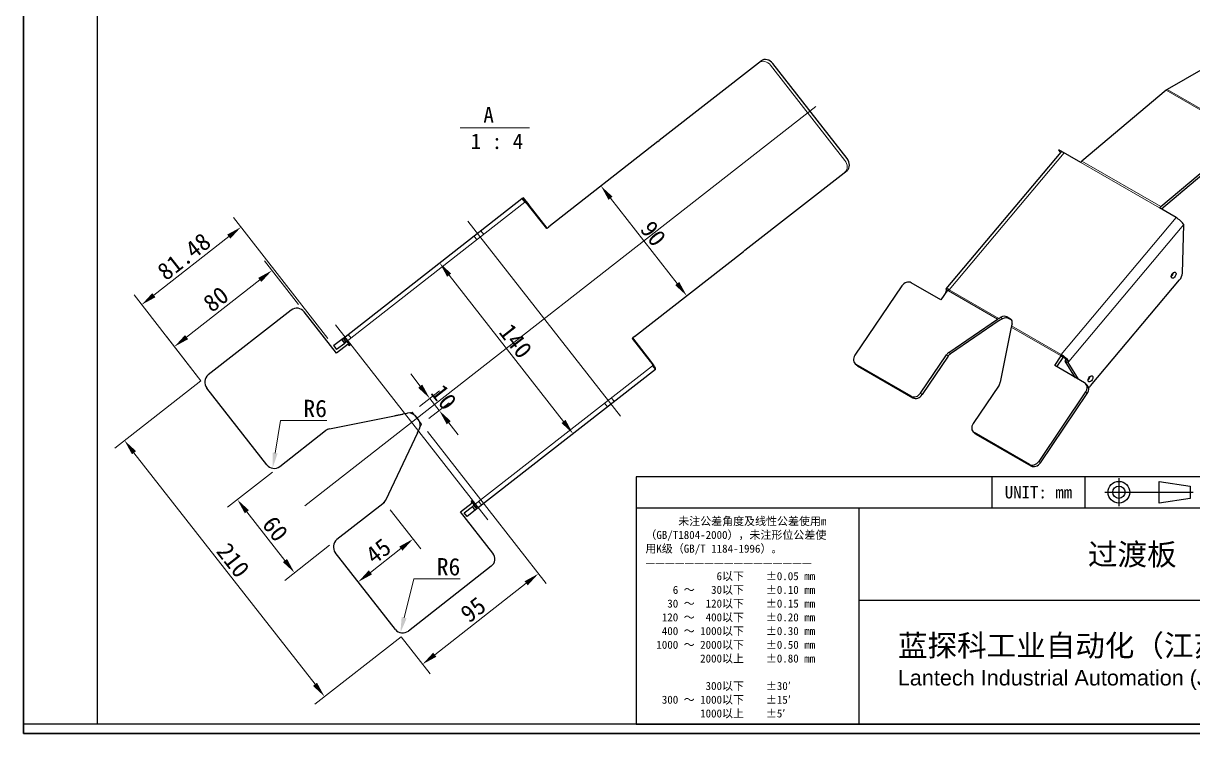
# Model space of a CAD drawing. Header units: millimetres. Extents: x 18 to 875, y 16 to 614.
# Drawn here: x 18 to 585, y 16 to 361 of the extents above; entities that cross this region are included whole.
import ezdxf
from ezdxf.enums import TextEntityAlignment as Align

# ---------------------------------------------------------------- set-up
doc = ezdxf.new("R2010")
doc.units = ezdxf.units.MM
doc.header["$LTSCALE"] = 3
for name, color, linetype, lineweight in [('1', 7, 'Continuous', 18), ('可见 (ISO)', 7, 'Continuous', 25), ('可见窄的 (ISO)', 7, 'Continuous', 18), ('图框 (ISO)', 7, 'Continuous', 35), ('标题 (ISO)', 7, 'Continuous', 25), ('草图几何图元 (ISO)', 7, 'Continuous', 18)]:
    doc.layers.add(name, color=color, linetype=linetype, lineweight=lineweight)
for name, color, linetype, lineweight, true_color in [('中心线 (ISO)', 1, 'Continuous', 18, 0xff0000), ('尺寸 (ISO)', 7, 'Continuous', 18, 0x008000), ('符号 (ISO)', 7, 'Continuous', 18, 0x008000), ('隐藏 (ISO)', 5, 'Continuous', 18, 0x0000ff)]:
    doc.layers.add(name, color=color, linetype=linetype, lineweight=lineweight, true_color=true_color)
doc.styles.add('HZ_33', font='仿宋.ttf')
doc.styles.add('文本样式164', font='宋体.ttf')
doc.styles.add('文本样式165', font='宋体.ttf')
doc.styles.add('文本样式74', font='宋体.ttf')
doc.styles.add('最新国标', font='仿宋.ttf')
doc.styles.add('注释文本 (ISO)', font='仿宋.ttf')
doc.dimstyles.new('默认 (GB)', dxfattribs={"dimscale": 3, "dimtxt": 2.8, "dimasz": 2.5, "dimexe": 2, "dimexo": 1.5, "dimgap": 0.5, "dimtad": 1, "dimtoh": 1, "dimdsep": 46, "dimtxsty": '最新国标', "dimcen": 0.09, "dimdle": 10, "dimclrd": 256, "dimclre": 256, "dimclrt": 256, "dimaunit": 1, "dimadec": 3, "dimazin": 2, "dimtfac": 0.535714, "dimtdec": 3, "dimtmove": 0, "dimatfit": 3, "dimfxl": 0, "dimtolj": 1, "dimlwd": -1, "dimlwe": -1, "dimarcsym": 0})

# ---------------------------------------------------------------- blocks, each defined once
blk = doc.blocks.new('图框 最新国标')
at = {"layer": '图框 (ISO)'}
for p, q in [((6, 7), (6, 204.5)), ((6, 7), (6, 5.5)), ((6, 7), (6, 5.5)), ((291.5, 5.5), (6, 5.5))]:
    blk.add_line(p, q, dxfattribs=at)
at = {"layer": '图框 (ISO)', "color": 7, "linetype": 'Continuous', "lineweight": 25}
for p, q in [((18, 7), (18, 203)), ((290, 7), (6, 7)), ((290, 7), (18, 7))]:
    blk.add_line(p, q, dxfattribs=at)
at = {"layer": '图框 (ISO)', "style": '文本样式74'}
blk.add_attdef('零件代号_001', (42.65, 200.25), '', height=2.5, rotation=180, dxfattribs=at)
blk = doc.blocks.new('标题栏 最新国标')
at = {"layer": '标题 (ISO)'}
for p, q in [((381.98, -183.84), (196.98, -183.84)), ((196.98, -183.84), (196.98, -223.84)), ((254.48, -183.84), (254.48, -188.84)), ((269.48, -183.84), (269.48, -188.84)), ((281.48, -188.09), (281.48, -184.59)), ((281.48, -184.59), (286.48, -185.34)), ((289.48, -183.84), (289.48, -188.84)), ((381.98, -223.84), (381.98, -183.84)), ((383.48, -183.84), (383.48, -225.34)), ((286.48, -185.34), (286.48, -187.34)), ((196.98, -188.84), (381.98, -188.84)), ((232.98, -188.84), (232.98, -223.84)), ((286.48, -187.34), (281.48, -188.09)), ((321.98, -188.84), (321.98, -223.84)), ((321.98, -193.84), (381.98, -193.84)), ((321.98, -198.84), (381.98, -198.84)), ((351.98, -198.84), (351.98, -208.84)), ((321.98, -203.84), (232.98, -203.84)), ((321.98, -203.84), (381.98, -203.84)), ((321.98, -208.84), (381.98, -208.84)), ((321.98, -218.84), (381.98, -218.84)), ((196.98, -223.84), (381.98, -223.84)), ((383.48, -225.34), (196.98, -225.34))]:
    blk.add_line(p, q, dxfattribs=at)
at = {"layer": '标题 (ISO)', "linetype": 'Continuous'}
for p, q in [((274.98, -184.09), (274.98, -188.59)), ((272.73, -186.34), (286.98, -186.34))]:
    blk.add_line(p, q, dxfattribs=at)
at = {"layer": '标题 (ISO)'}
for radius in [1.75, 1]:
    blk.add_circle((274.98, -186.34), radius, dxfattribs=at)
at = {"layer": '1', "style": '文本样式164'}
for s, p in [('材 料', (299.48, -186.34)), ('UNIT: mm', (261.98, -186.34)), ('设 计', (327.98, -191.34)), ('制 图', (327.98, -196.34)), ('比 例', (327.98, -201.34)), ('重 量', (357.98, -201.34)), ('共 1  张', (336.98, -206.34)), ('第 1  张', (366.98, -206.34))]:
    blk.add_text(s, height=2, dxfattribs=at).set_placement(p, align=Align.MIDDLE_CENTER)
at = {"layer": '标题 (ISO)', "style": '注释文本 (ISO)'}
for s, insert, char_height, attachment_point, line_spacing_factor in [('\\fSimSun|b0|i0;{\\H1.3000;      未注公差角度及线性公差使用m\\P}\\fSimSun|b0|i0;{\\H1.3000;（GB/T1804-2000），未注形位公差使\\P}\\fSimSun|b0|i0;{\\H1.3000;用K级（GB/T 1184-1996）。\\P}\\fSimSun|b0|i0;{\\H1.3000;—————————————————\\P}\\fSimSun|b0|i0;{\\H1.3000;             6以下    ±0.05 mm\\P}\\fSimSun|b0|i0;{\\H1.3000;     6 ～   30以下    ±0.10 mm\\P}\\fSimSun|b0|i0;{\\H1.3000;    30 ～  120以下    ±0.15 mm\\P}\\fSimSun|b0|i0;{\\H1.3000;   120 ～  400以下    ±0.20 mm\\P}\\fSimSun|b0|i0;{\\H1.3000;   400 ～ 1000以下    ±0.30 mm\\P}\\fSimSun|b0|i0;{\\H1.3000;  1000 ～ 2000以下    ±0.50 mm\\P}\\fSimSun|b0|i0;{\\H1.3000;          2000以上    ±0.80 mm\\P}\\fSimSun|b0|i0;{\\H1.3000;\\P}\\fSimSun|b0|i0;{\\H1.3000;           300以下    ±30′\\P}\\fSimSun|b0|i0;{\\H1.3000;   300 ～ 1000以下    ±15′\\P}\\fSimSun|b0|i0;{\\H1.3000;          1000以上    ±5′}', (198.48, -206.63), 1.3, 4, 1.023913), ('{\\fMicrosoft YaHei|b0|i0|c134|p34;\\H1.75x;蓝探科工业自动化（江苏）有限公司\\P\\fArial|b0|i0|c0|p34;\\H0.71429x;Lantech Industrial Automation (Jiangsu) Co., Ltd\\fFangSong|b0|i0|c134|p49;.\\H1.15195x; }', (277.48, -213.84), 2, 5, 0.978695)]:
    blk.add_mtext(s, dxfattribs=dict(at, insert=insert, char_height=char_height, attachment_point=attachment_point, line_spacing_factor=line_spacing_factor))
at = {"layer": '标题 (ISO)', "attachment_point": 5, "style": '注释文本 (ISO)'}
for s, insert, char_height in [('\\fFangSong|b0|i0;零件号', (327.98, -211.84), 2), ('\\fSimSun|b0|i0;{\\H1.6000;未经蓝探科事先书面同意，严禁复制或发布此文件。}', (351.98, -221.34), 1.6)]:
    blk.add_mtext(s, dxfattribs=dict(at, insert=insert, char_height=char_height))
at = {"layer": '标题 (ISO)'}
for tag, p, height, style in [('材料_001', (320.09, -187.33), 2, '注释文本 (ISO)'), ('设计人_001', (349.92, -192.16), 2, '注释文本 (ISO)'), ('库存编号_001', (269.98, -198.13), 3.5, '文本样式165'), ('设计人_001', (349.92, -197.16), 2, '注释文本 (ISO)'), ('视图比例_001', (339.26, -202.33), 2, '注释文本 (ISO)'), ('质量\\P3;_001', (367.02, -202.16), 2, '注释文本 (ISO)'), ('零件代号_001', (347.97, -215.59), 3.5, '文本样式165')]:
    blk.add_attdef(tag, p, '', height=height, dxfattribs=dict(at, style=style))
blk = doc.blocks.new('*D6')
at = {"layer": 'Defpoints', "color": 0, "transparency": 16777216}
for p in [(142.27, 146.02), (169.98, 110.56), (149.4, 94.49)]:
    blk.add_point(p, dxfattribs=at)
at = {"layer": '尺寸 (ISO)', "color": 116, "true_color": 0x00803f, "transparency": 16777216}
for p, q in [((138.73, 143.25), (116.97, 126.25)), ((126.32, 124.04), (144.79, 100.4)), ((166.43, 107.79), (144.68, 90.79))]:
    blk.add_line(p, q, dxfattribs=at)
for points in [[(127.3, 124.81), (125.33, 123.27), (121.7, 129.95)], [(145.77, 101.17), (143.8, 99.63), (149.4, 94.49)]]:
    blk.add_solid(points, dxfattribs=at)
at = {"layer": '尺寸 (ISO)', "transparency": 16777216, "insert": (140.08, 115.76), "char_height": 8.4, "attachment_point": 5, "rotation": 308, "style": '最新国标'}
blk.add_mtext('\\A1;60', dxfattribs=at)
blk = doc.blocks.new('*D7')
at = {"layer": 'Defpoints', "color": 0, "transparency": 16777216}
for p in [(107.64, 190.35), (204.61, 66.23), (163.96, 34.48)]:
    blk.add_point(p, dxfattribs=at)
at = {"layer": '尺寸 (ISO)', "color": 116, "true_color": 0x00803f, "transparency": 16777216}
for p, q in [((104.09, 187.57), (62.27, 154.9)), ((71.61, 152.68), (159.35, 40.39)), ((201.06, 63.46), (159.24, 30.78))]:
    blk.add_line(p, q, dxfattribs=at)
for points in [[(72.6, 153.45), (70.63, 151.91), (67, 158.59)], [(160.33, 41.16), (158.36, 39.62), (163.96, 34.48)]]:
    blk.add_solid(points, dxfattribs=at)
at = {"layer": '尺寸 (ISO)', "transparency": 16777216, "insert": (119.65, 100.53), "char_height": 8.4, "attachment_point": 5, "rotation": 308, "style": '最新国标'}
blk.add_mtext('\\A1;210', dxfattribs=at)
blk = doc.blocks.new('*D8')
at = {"layer": 'Defpoints', "color": 0, "transparency": 16777216}
for p in [(138.48, 241.02), (154.15, 220.97), (106.87, 184.03)]:
    blk.add_point(p, dxfattribs=at)
at = {"layer": '尺寸 (ISO)', "color": 116, "true_color": 0x00803f, "transparency": 16777216}
for p, q in [((151.38, 224.51), (134.79, 245.75)), ((97.11, 208.7), (132.57, 236.4)), ((104.09, 187.57), (87.51, 208.81))]:
    blk.add_line(p, q, dxfattribs=at)
for points in [[(131.8, 237.39), (133.34, 235.42), (138.48, 241.02)], [(96.34, 209.68), (97.88, 207.71), (91.2, 204.08)]]:
    blk.add_solid(points, dxfattribs=at)
at = {"layer": '尺寸 (ISO)', "transparency": 16777216, "insert": (111.3, 227.08), "char_height": 8.4, "attachment_point": 5, "rotation": 38, "style": '最新国标'}
blk.add_mtext('\\A1;80', dxfattribs=at)
blk = doc.blocks.new('*D9')
at = {"layer": 'Defpoints', "color": 0, "transparency": 16777216}
for p in [(219.77, 244.64), (284.42, 161.9), (284.42, 161.9)]:
    blk.add_point(p, dxfattribs=at)
at = {"layer": '尺寸 (ISO)', "color": 116, "true_color": 0x00803f, "transparency": 16777216}
blk.add_line((224.39, 238.73), (279.8, 167.81), dxfattribs=at)
for points in [[(225.37, 239.5), (223.4, 237.96), (219.77, 244.64)], [(280.78, 168.58), (278.81, 167.04), (284.42, 161.9)]]:
    blk.add_solid(points, dxfattribs=at)
at = {"layer": '尺寸 (ISO)', "transparency": 16777216, "insert": (256.62, 206.81), "char_height": 8.4, "attachment_point": 5, "rotation": 308, "style": '最新国标'}
blk.add_mtext('\\A1;140', dxfattribs=at)
blk = doc.blocks.new('*D10')
at = {"layer": 'Defpoints', "color": 0, "transparency": 16777216}
for p in [(193.03, 128.57), (206.89, 110.82), (180.29, 90.04)]:
    blk.add_point(p, dxfattribs=at)
at = {"layer": '尺寸 (ISO)', "color": 116, "true_color": 0x00803f, "transparency": 16777216}
for p, q in [((195.8, 125.02), (210.58, 106.09)), ((186.2, 94.66), (200.98, 106.2))]:
    blk.add_line(p, q, dxfattribs=at)
for points in [[(200.21, 107.19), (201.75, 105.22), (206.89, 110.82)], [(185.43, 95.65), (186.97, 93.68), (180.29, 90.04)]]:
    blk.add_solid(points, dxfattribs=at)
at = {"layer": '尺寸 (ISO)', "transparency": 16777216, "insert": (190.05, 104.96), "char_height": 8.4, "attachment_point": 5, "rotation": 38, "style": '最新国标'}
blk.add_mtext('\\A1;45', dxfattribs=at)
blk = doc.blocks.new('*D11')
at = {"layer": 'Defpoints', "color": 0, "transparency": 16777216}
for p in [(211.03, 166.43), (267.62, 94), (198.29, 67.01)]:
    blk.add_point(p, dxfattribs=at)
at = {"layer": '尺寸 (ISO)', "color": 116, "true_color": 0x00803f, "transparency": 16777216}
for p, q in [((213.8, 162.88), (271.32, 89.27)), ((217.39, 54.75), (261.71, 89.38)), ((201.06, 63.46), (215.17, 45.4))]:
    blk.add_line(p, q, dxfattribs=at)
for points in [[(260.94, 90.36), (262.48, 88.39), (267.62, 94)], [(216.62, 55.73), (218.16, 53.76), (211.48, 50.13)]]:
    blk.add_solid(points, dxfattribs=at)
at = {"layer": '尺寸 (ISO)', "transparency": 16777216, "insert": (236.01, 76.59), "char_height": 8.4, "attachment_point": 5, "rotation": 38, "style": '最新国标'}
blk.add_mtext('\\A1;95', dxfattribs=at)
blk = doc.blocks.new('*D12')
at = {"layer": 'Defpoints', "color": 0, "transparency": 16777216}
for p in [(297.97, 281.94), (297.97, 281.94), (339.53, 228.75)]:
    blk.add_point(p, dxfattribs=at)
at = {"layer": '尺寸 (ISO)', "color": 116, "true_color": 0x00803f, "transparency": 16777216}
blk.add_line((334.91, 234.66), (302.59, 276.03), dxfattribs=at)
for points in [[(303.57, 276.8), (301.6, 275.26), (297.97, 281.94)], [(335.89, 235.43), (333.92, 233.89), (339.53, 228.75)]]:
    blk.add_solid(points, dxfattribs=at)
at = {"layer": '尺寸 (ISO)', "transparency": 16777216, "insert": (323.28, 258.88), "char_height": 8.4, "attachment_point": 5, "rotation": 308, "style": '最新国标'}
blk.add_mtext('\\A1;90', dxfattribs=at)
blk = doc.blocks.new('*D13')
at = {"layer": 'Defpoints', "color": 0, "transparency": 16777216}
for p in [(206.41, 172.34), (219.58, 173.1), (211.03, 166.43)]:
    blk.add_point(p, dxfattribs=at)
at = {"layer": '尺寸 (ISO)', "color": 116, "true_color": 0x00803f, "transparency": 16777216}
for p, q in [((210.34, 184.92), (205.72, 190.83)), ((209.96, 175.11), (219.69, 182.71)), ((214.58, 169.2), (224.3, 176.8)), ((214.96, 179.01), (219.58, 173.1)), ((224.19, 167.19), (228.81, 161.28))]:
    blk.add_line(p, q, dxfattribs=at)
for points in [[(211.33, 185.69), (209.36, 184.15), (214.96, 179.01)], [(225.18, 167.96), (223.21, 166.42), (219.58, 173.1)]]:
    blk.add_solid(points, dxfattribs=at)
at = {"layer": '尺寸 (ISO)', "transparency": 16777216, "insert": (221.8, 179.6), "char_height": 8.4, "attachment_point": 5, "rotation": 308, "style": '最新国标'}
blk.add_mtext('\\A1;10', dxfattribs=at)
blk = doc.blocks.new('*D14')
at = {"layer": 'Defpoints', "color": 0, "transparency": 16777216}
for p in [(139.5, 149.57), (138.76, 145.13)]:
    blk.add_point(p, dxfattribs=at)
at = {"layer": '尺寸 (ISO)', "color": 116, "true_color": 0x00803f, "transparency": 16777216}
for p, q in [((142.64, 168.3), (140, 152.52)), ((165.06, 168.3), (142.64, 168.3))]:
    blk.add_line(p, q, dxfattribs=at)
blk.add_solid([(138.76, 152.73), (141.23, 152.32), (138.76, 145.13)], dxfattribs=at)
at = {"layer": '尺寸 (ISO)', "transparency": 16777216, "insert": (159.42, 174.05), "char_height": 8.4, "attachment_point": 5, "style": '最新国标'}
blk.add_mtext('\\A1;R6', dxfattribs=at)
blk = doc.blocks.new('*D15')
at = {"layer": 'Defpoints', "color": 0, "transparency": 16777216}
for p in [(201.84, 69.78), (200.75, 65.41)]:
    blk.add_point(p, dxfattribs=at)
at = {"layer": '尺寸 (ISO)', "color": 116, "true_color": 0x00803f, "transparency": 16777216}
for p, q in [((207.28, 91.58), (202.56, 72.69)), ((229.71, 91.58), (207.28, 91.58))]:
    blk.add_line(p, q, dxfattribs=at)
blk.add_solid([(201.35, 72.99), (203.78, 72.39), (200.75, 65.41)], dxfattribs=at)
at = {"layer": '尺寸 (ISO)', "transparency": 16777216, "insert": (224.07, 97.33), "char_height": 8.4, "attachment_point": 5, "style": '最新国标'}
blk.add_mtext('\\A1;R6', dxfattribs=at)
blk = doc.blocks.new('*D28')
at = {"layer": 'Defpoints', "color": 0, "transparency": 16777216}
for p in [(123.47, 262.03), (168.41, 204.51), (106.87, 184.03)]:
    blk.add_point(p, dxfattribs=at)
at = {"layer": '尺寸 (ISO)', "color": 116, "true_color": 0x00803f, "transparency": 16777216}
for p, q in [((165.64, 208.06), (119.78, 266.75)), ((81.23, 229.02), (117.56, 257.41)), ((104.09, 187.57), (71.63, 229.13))]:
    blk.add_line(p, q, dxfattribs=at)
for points in [[(116.79, 258.39), (118.33, 256.42), (123.47, 262.03)], [(80.46, 230.01), (82, 228.04), (75.32, 224.4)]]:
    blk.add_solid(points, dxfattribs=at)
at = {"layer": '尺寸 (ISO)', "transparency": 16777216, "insert": (95.84, 247.76), "char_height": 8.4, "attachment_point": 5, "rotation": 38, "style": '最新国标'}
blk.add_mtext('\\A1;81.48', dxfattribs=at)

msp = doc.modelspace()

# ---------------------------------------------------------------- linework, layer by layer
at = {"layer": '中心线 (ISO)'}
for p, q in [((154.3475, 126.9012), (402.1373, 320.4958)), ((233.4849, 264.8712), (307.3643, 170.3099)), ((169.2291, 214.6691), (243.1084, 120.1078))]:
    msp.add_line(p, q, dxfattribs=at)
at = {"layer": '可见 (ISO)'}
for p, q in [((617.5173, 354.8047), (572.4111, 328.7627)), ((375.6901, 342.6624), (326.1764, 303.978)), ((417.2711, 295.2009), (381.2549, 341.2995)), ((571.8385, 328.3567), (531.1086, 293.9834)), ((569.2924, 271.938), (610.0222, 306.3113)), ((325.4919, 303.4432), (272.7176, 262.2115)), ((325.4919, 303.4432), (326.1764, 303.978)), ((610.3085, 305.0446), (569.6524, 270.7335)), ((520.8577, 298.4123), (465.165, 232.0647)), ((519.8795, 299.479), (519.8743, 299.4728)), ((519.8743, 299.4728), (522.4199, 298.0031)), ((520.4719, 298.5201), (519.8743, 299.4728)), ((530.4861, 293.3553), (519.8795, 299.479)), ((520.4719, 298.5201), (520.7927, 298.3349)), ((367.7335, 250.7873), (417.2473, 289.4717)), ((173.1362, 208.204), (259.6673, 275.8095)), ((259.9751, 276.05), (260.283, 276.2906)), ((259.9751, 276.05), (260.3463, 275.575)), ((260.2911, 276.2969), (260.283, 276.2906)), ((260.283, 276.2906), (263.0535, 272.7445)), ((271.8347, 261.5217), (260.2911, 276.2969)), ((568.6647, 271.3037), (568.6699, 271.3099)), ((576.7257, 266.6497), (568.6647, 271.3037)), ((271.8347, 261.5217), (272.7176, 262.2115)), ((579.7654, 239.6909), (580.4664, 263.2746)), ((314.2748, 209.0207), (367.049, 250.2525)), ((367.7335, 250.7873), (367.049, 250.2525)), ((443.7866, 233.5501), (421.0525, 199.915)), ((462.7631, 226.7199), (448.3381, 235.0482)), ((535.2875, 185.0392), (578.4165, 236.4194)), ((465.9308, 231.4066), (462.7631, 226.7199)), ((465.3767, 231.2199), (464.879, 230.6269)), ((464.879, 230.6269), (465.1316, 230.2242)), ((464.879, 230.6269), (465.2565, 230.409)), ((465.6845, 231.0422), (465.3767, 231.2199)), ((466.3551, 231.1616), (465.9308, 231.4066)), ((147.8292, 221.7438), (107.6407, 190.345)), ((169.8451, 200.8739), (154.1457, 220.9682)), ((466.6032, 201.306), (490.2147, 217.3863)), ((490.9983, 216.6806), (467.3869, 200.6003)), ((490.8078, 217.7526), (491.8264, 218.3211)), ((492.6221, 217.6045), (491.2948, 216.8638)), ((494.7751, 218.4781), (496.3957, 217.5425)), ((497.0638, 216.8996), (495.5708, 217.7615)), ((496.8013, 213.5835), (491.5216, 186.9194)), ((497.2417, 215.1946), (496.9524, 214.205)), ((168.4091, 204.5109), (168.463, 204.5529)), ((168.4091, 204.5109), (169.7944, 202.7378)), ((172.3629, 207.5998), (168.463, 204.5529)), ((175.4449, 205.249), (169.8451, 200.8739)), ((169.8483, 202.7799), (173.7481, 205.8268)), ((173.1362, 208.204), (172.3629, 207.5998)), ((172.3629, 207.5998), (173.7481, 205.8268)), ((174.5214, 206.431), (173.1362, 208.204)), ((173.7481, 205.8268), (174.5214, 206.431)), ((175.9067, 204.658), (175.4449, 205.249)), ((175.9067, 204.658), (176.5225, 205.1391)), ((313.3838, 208.3247), (313.3919, 208.331)), ((322.157, 197.0955), (313.3838, 208.3247)), ((314.2748, 209.0207), (313.3919, 208.331)), ((169.8483, 202.7799), (169.7944, 202.7378)), ((452.8723, 181.5438), (465.4374, 200.1339)), ((466.221, 199.4282), (453.6559, 180.8381)), ((517.9174, 194.8765), (521.0852, 199.5632)), ((521.8688, 198.8575), (518.8242, 194.353)), ((521.0852, 199.5632), (520.6609, 199.8082)), ((521.6306, 199.3494), (521.033, 200.3021)), ((521.8688, 198.8575), (521.0852, 199.5632)), ((324.3117, 193.0684), (237.7807, 125.4629)), ((421.1889, 195.7702), (421.9725, 195.0645)), ((448.3208, 180.0457), (421.5921, 195.4775)), ((422.3757, 194.7718), (449.1044, 179.34)), ((532.3424, 186.5483), (517.9174, 194.8765)), ((523.0032, 197.0689), (523.5009, 197.6619)), ((528.0462, 189.0287), (523.0032, 197.0689)), ((524.2759, 196.3341), (523.0032, 197.0689)), ((524.7737, 196.927), (523.5009, 197.6619)), ((524.7737, 196.927), (524.2759, 196.3341)), ((524.2759, 196.3341), (529.319, 188.2938)), ((135.9551, 146.795), (106.8651, 184.0285)), ((490.8933, 185.437), (478.3281, 166.8469)), ((532.882, 182.1108), (510.1479, 148.4757)), ((510.9316, 147.77), (533.6656, 181.4051)), ((533.5292, 185.5498), (532.7456, 186.2555)), ((166.3622, 164.2381), (201.8742, 171.4212)), ((202.7305, 171.5944), (201.8742, 171.4212)), ((202.7305, 171.5944), (204.1434, 171.8802)), ((207.8419, 170.5133), (209.6056, 168.2559)), ((142.2716, 146.0194), (164.4838, 163.3735)), ((209.0427, 162.2458), (193.4819, 129.5264)), ((209.0427, 162.2458), (209.4179, 163.0348)), ((210.0371, 164.3366), (209.4179, 163.0348)), ((478.4646, 162.7021), (479.2482, 161.9964)), ((505.5964, 146.9776), (478.8678, 162.4094)), ((479.6514, 161.7036), (506.38, 146.2719)), ((192.1886, 127.913), (169.9764, 110.5589)), ((229.8721, 124.0429), (235.4719, 128.418)), ((231.7222, 123.5848), (235.6221, 126.6317)), ((237.0073, 124.8587), (233.1075, 121.8118)), ((235.626, 129.4901), (235.0102, 129.009)), ((235.4719, 128.418), (235.0102, 129.009)), ((235.6221, 126.6317), (236.3954, 127.2359)), ((237.0073, 124.8587), (235.6221, 126.6317)), ((237.7807, 125.4629), (236.3954, 127.2359)), ((237.7807, 125.4629), (237.0073, 124.8587)), ((245.5715, 103.9486), (229.8721, 124.0429)), ((231.6684, 123.5427), (231.7222, 123.5848)), ((233.0536, 121.7697), (231.6684, 123.5427)), ((233.1075, 121.8118), (233.0536, 121.7697)), ((198.2908, 67.0089), (169.2008, 104.2424)), ((244.7959, 97.6321), (204.6073, 66.2333))]:
    msp.add_line(p, q, dxfattribs=at)
for centre, radius, start, end in [((150.5997, 218.1977), 4.5, 38, 128), ((110.4111, 186.799), 4.5, 128, 218), ((204.8868, 168.2046), 3.75, 38, 101.434949), ((206.6505, 165.9471), 3.75, 334.565051, 38), ((167.2543, 159.8275), 4.5, 101.434949, 128), ((139.5011, 149.5655), 4.5, 218, 308), ((189.4181, 131.4591), 4.5, 308, 334.565051), ((172.7469, 107.0129), 4.5, 128, 218), ((242.0254, 101.1781), 4.5, 308, 38), ((201.8369, 69.7794), 4.5, 218, 308)]:
    msp.add_arc(centre, radius, start, end, dxfattribs=at)
for centre, major_axis, ratio, start_param, end_param in [((378.4606, 339.1164), (-2.7705, 3.546), 0.78801075, 4.71238898, 6.28318531), ((572.4111, 325.8233), (-1.8, -3.1177), 0.57735027, 3.92699082, 4.15388362), ((414.4768, 293.0177), (2.7705, -3.546), 0.78801075, 0, 1.57079633), ((523.615, 296.0978), (-2.7573, 2.3145), 0.2387205, 5.34908167, 6.28318531), ((531.6812, 291.4499), (-1.8, -3.1177), 0.57735027, 4.15388362, 4.41568301), ((262.4377, 272.2635), (-2.7705, 3.546), 0.17364818, 5.75958653, 6.28318531), ((262.4377, 272.2635), (2.7705, -3.546), 0.17364818, 1.57079633, 2.61799388), ((569.865, 269.4045), (1.8, 3.1177), 0.57735027, 1.01229097, 1.27409035), ((577.9208, 264.7443), (2.7573, -2.3145), 0.2387205, 0.63669269, 2.20748902), ((574.2424, 239.4338), (0.825, 1.4289), 0.57735027, 4.02261398, 5.40216398), ((577.2214, 238.3247), (-1.8, -3.1177), 0.57735027, 1.27409035, 2.32128791), ((446.3321, 232.0804), (2.4092, 2.6751), 0.81041054, 0.17067256, 1.74146889), ((467.9223, 229.7502), (-2.7573, 2.3145), 0.2387205, 5.34908167, 6.919878), ((467.9223, 229.7502), (-1.8, -3.1177), 0.57735027, 4.41568301, 4.59021593), ((491.7819, 215.9749), (3.4959, 1.9633), 0.50556087, 1.5655036, 1.74003653), ((491.7819, 215.9749), (1.7479, 0.9817), 0.50556087, 1.5655036, 1.74003653), ((492.8732, 216.2124), (2.5412, 1.6682), 0.77222402, 0.37071564, 1.47786436), ((493.6689, 215.4958), (2.5412, 1.6682), 0.77222402, 0.37071564, 1.47786436), ((494.4938, 215.2767), (2.5412, 1.6682), 0.77222402, 5.54675223, 6.65390095), ((498.3685, 212.1721), (0.1564, 3.962), 0.43492127, 1.04924387, 1.22377679), ((175.9067, 204.658), (-2.7705, 3.546), 0.17364818, 4.71238898, 6.28318531), ((175.9067, 204.658), (-1.3852, 1.773), 0.17364818, 4.71238898, 6.28318531), ((423.5981, 198.4453), (-2.4092, -2.6751), 0.81041054, 4.88306154, 6.45385787), ((467.983, 198.6642), (-2.4092, -2.6751), 0.81041054, 4.41941393, 4.88306154), ((468.7666, 197.9585), (2.4092, 2.6751), 0.81041054, 1.27782128, 1.74146889), ((522.2281, 198.3967), (1.8, 3.1177), 0.57735027, 1.27409035, 1.44862328), ((522.2281, 198.3967), (-2.7573, 2.3145), 0.2387205, 3.77828535, 5.34908167), ((522.2281, 198.3967), (-0.9, -1.5588), 0.57735027, 4.41568301, 4.53273452), ((522.2281, 198.3967), (-1.3787, 1.1573), 0.2387205, 3.77828535, 5.34908167), ((321.5412, 196.6144), (2.7705, -3.546), 0.17364818, 0, 1.57079633), ((424.3817, 197.7396), (-2.4092, -2.6751), 0.81041054, 0, 0.17067256), ((533.9373, 189.2192), (0.825, 1.4289), 0.57735027, 4.02261398, 5.40216398), ((450.3267, 183.0135), (-2.4092, -2.6751), 0.81041054, 0.17067256, 1.74146889), ((488.3477, 186.9067), (2.4092, 2.6751), 0.81041054, 4.88306154, 5.34670915), ((530.3364, 183.5805), (2.4092, 2.6751), 0.81041054, 4.88306154, 6.45385787), ((531.12, 182.8748), (2.4092, 2.6751), 0.81041054, 4.88306154, 6.28318531), ((534.0924, 186.9445), (-1.8, -3.1177), 0.57735027, 0.8695, 1.27409035), ((451.1103, 182.3078), (-2.4092, -2.6751), 0.81041054, 0.17067256, 1.74146889), ((480.8737, 165.3772), (-2.4092, -2.6751), 0.81041054, 4.88306154, 6.45385787), ((481.6573, 164.6714), (-2.4092, -2.6751), 0.81041054, 0, 0.17067256), ((507.6024, 149.9454), (-2.4092, -2.6751), 0.81041054, 0.17067256, 1.74146889), ((508.386, 149.2397), (-2.4092, -2.6751), 0.81041054, 0.17067256, 1.74146889), ((235.0102, 129.009), (1.3852, -1.773), 0.17364818, 0, 1.57079633), ((235.0102, 129.009), (2.7705, -3.546), 0.17364818, 0, 1.57079633)]:
    msp.add_ellipse(centre, major_axis=major_axis, ratio=ratio, start_param=start_param, end_param=end_param, dxfattribs=at)
for centre in [(575.5152, 238.6989), (535.2101, 188.4844)]:
    msp.add_ellipse(centre, major_axis=(0.825, 1.4289), ratio=0.57735027, dxfattribs=at)
at = {"layer": '可见窄的 (ISO)'}
for p, q in [((610.5949, 306.7172), (572.4111, 328.7627)), ((610.0222, 306.3113), (571.8385, 328.3567)), ((522.4199, 298.0031), (466.7272, 231.6556)), ((568.6699, 271.3099), (530.4861, 293.3553)), ((569.2924, 271.938), (531.1086, 293.9834)), ((521.033, 200.3021), (576.7257, 266.6497)), ((580.4664, 263.2746), (524.7737, 196.927)), ((490.2147, 217.3863), (466.3551, 231.1616)), ((490.8078, 217.7526), (466.7272, 231.6556)), ((491.8264, 218.3211), (492.6221, 217.6045)), ((495.5708, 217.7615), (494.7751, 218.4781)), ((496.3957, 217.5425), (496.9961, 217.0018)), ((520.6609, 199.8082), (496.8013, 213.5835)), ((521.033, 200.3021), (496.9524, 214.205)), ((465.4374, 200.1339), (466.221, 199.4282)), ((467.3869, 200.6003), (466.6032, 201.306)), ((422.3757, 194.7718), (421.5921, 195.4775)), ((453.6559, 180.8381), (452.8723, 181.5438)), ((532.882, 182.1108), (533.6656, 181.4051)), ((448.3208, 180.0457), (449.1044, 179.34)), ((479.6514, 161.7036), (478.8678, 162.4094)), ((510.9316, 147.77), (510.1479, 148.4757)), ((505.5964, 146.9776), (506.38, 146.2719))]:
    msp.add_line(p, q, dxfattribs=at)
at = {"layer": '符号 (ISO)'}
msp.add_line((229.6784, 310.086), (263.3626, 310.086), dxfattribs=at)
at = {"layer": '草图几何图元 (ISO)', "linetype": 'Continuous'}
for p, q in [((197.9976, 170.6371), (206.415, 172.3396)), ((206.415, 172.3396), (211.0324, 166.4296)), ((207.235, 158.4447), (211.0324, 166.4296)), ((196.8088, 136.5218), (193.0257, 128.567)), ((188.8076, 125.2715), (193.0257, 128.567))]:
    msp.add_line(p, q, dxfattribs=at)
at = {"layer": '隐藏 (ISO)'}
for p, q in [((416.1796, 294.3481), (380.1634, 340.4467)), ((261.0525, 274.0365), (174.5214, 206.431)), ((259.6673, 275.8095), (261.0525, 274.0365)), ((259.9885, 276.0605), (271.5322, 261.2853)), ((260.3463, 275.575), (262.7456, 272.504)), ((262.7456, 272.504), (271.5188, 261.2748)), ((271.5322, 261.2853), (271.5188, 261.2748)), ((271.8347, 261.5217), (271.5322, 261.2853)), ((236.4771, 257.6913), (237.8623, 255.9183)), ((239.7276, 260.2309), (241.1128, 258.4579)), ((175.4718, 210.0288), (176.857, 208.2558)), ((172.2213, 207.4892), (173.6065, 205.7162)), ((313.3838, 208.3247), (313.0759, 208.0841)), ((313.0759, 208.0841), (321.8491, 196.855)), ((236.3954, 127.2359), (322.9265, 194.8414)), ((322.9265, 194.8414), (324.3117, 193.0684)), ((299.7363, 176.7232), (301.1215, 174.9502)), ((302.9868, 179.2628), (304.3721, 177.4898)), ((235.4805, 126.5211), (236.8657, 124.7481)), ((238.731, 129.0607), (240.1162, 127.2877))]:
    msp.add_line(p, q, dxfattribs=at)
for centre, major_axis, ratio, start_param, end_param in [((377.369, 338.2635), (-2.7705, 3.546), 0.78801075, 4.71238898, 6.28318531), ((413.3852, 292.1649), (2.7705, -3.546), 0.78801075, 0, 1.57079633), ((262.4377, 272.2635), (-1.3852, 1.773), 0.17364818, 4.71238898, 6.28318531), ((321.5412, 196.6144), (1.3852, -1.773), 0.17364818, 0, 1.57079633)]:
    msp.add_ellipse(centre, major_axis=major_axis, ratio=ratio, start_param=start_param, end_param=end_param, dxfattribs=at)

# ---------------------------------------------------------------- block references
at = {"xscale": 3, "yscale": 3, "zscale": 3}
msp.add_blockref('图框 最新国标', (0, 0), dxfattribs=at)
ref = msp.add_blockref('标题栏 最新国标', (-275.9476, 692.5328), dxfattribs=dict(xscale=3, yscale=3, zscale=3))
ref.add_attrib('零件代号_001', '4020604B', (767.9665, 45.75), dxfattribs={"layer": '标题 (ISO)', "height": 10.5, "style": '文本样式165'})
ref.add_attrib('库存编号_001', '过渡板', (534.0042, 98.1327), dxfattribs={"layer": '标题 (ISO)', "height": 10.5, "style": '文本样式165'})
ref.add_attrib('质量\\P3;_001', '1.597 kg', (825.12, 86.0486), dxfattribs={"layer": '标题 (ISO)', "height": 6, "style": '注释文本 (ISO)'})
ref.add_attrib('视图比例_001', '1 : 3', (741.84, 85.5514), dxfattribs={"layer": '标题 (ISO)', "height": 6, "style": '注释文本 (ISO)'})
ref.add_attrib('设计人_001', 'zhengxiaobo', (773.8114, 116.0486), dxfattribs={"layer": '标题 (ISO)', "height": 6, "style": '注释文本 (ISO)'})
ref.add_attrib('设计人_001', 'zhengxiaobo', (773.8114, 101.0486), dxfattribs={"layer": '标题 (ISO)', "height": 6, "style": '注释文本 (ISO)'})
ref.add_attrib('材料_001', 'SUS304', (684.3343, 130.5343), dxfattribs={"layer": '标题 (ISO)', "height": 6, "style": '注释文本 (ISO)'})

# ---------------------------------------------------------------- texts
at = {"layer": '符号 (ISO)', "char_height": 7.5, "attachment_point": 7, "style": 'HZ_33'}
for s, insert in [('A ', (240.9545, 312.6697)), (' 1 : 4', (229.6784, 299.7392))]:
    msp.add_mtext(s, dxfattribs=dict(at, insert=insert))

# ---------------------------------------------------------------- dimensions: what is measured, and where the dimension line sits
at = {"layer": '尺寸 (ISO)', "color": 116, "true_color": 0x00803f}
for base, p1, p2, angle, override, picture, middle in [((297.9701, 281.9409), (339.5273, 228.7502), (297.9701, 281.9409), 308, {"dimgap": 0.5, "dimtoh": 0, "dimdec": 2, "dimlfac": 1.333333, "dimse1": 1, "dimse2": 1, "dimtol": 0, "dimlim": 0, "dimtp": 0, "dimtm": 0, "dimtdec": 3, "dimtofl": 0, "dimatfit": 1}, '*D12', (318.7487, 255.3455)), ((123.4732, 262.0263), (106.8651, 184.0285), (168.4091, 204.5109), 38, {"dimgap": 0.5, "dimtoh": 0, "dimdec": 2, "dimlfac": 1.333333, "dimtol": 0, "dimlim": 0, "dimtp": 0, "dimtm": 0, "dimtdec": 3, "dimtofl": 0, "dimatfit": 1}, '*D28', (99.3964, 243.2155)), ((138.481, 241.0181), (106.8651, 184.0285), (154.1457, 220.9682), 38, {"dimgap": 0.5, "dimtoh": 0, "dimdec": 2, "dimlfac": 1.333333, "dimtol": 0, "dimlim": 0, "dimtp": 0, "dimtm": 0, "dimtdec": 3, "dimtofl": 0, "dimatfit": 1}, '*D8', (114.8407, 222.5483)), ((284.416, 161.8984), (219.7715, 244.6395), (284.416, 161.8984), 308, {"dimgap": 0.5, "dimtoh": 0, "dimdec": 2, "dimlfac": 1.333333, "dimse1": 1, "dimse2": 1, "dimtol": 0, "dimlim": 0, "dimtp": 0, "dimtm": 0, "dimtdec": 3, "dimtofl": 0, "dimatfit": 1}, '*D9', (252.0937, 203.269)), ((163.9633, 34.4787), (107.6407, 190.345), (204.6073, 66.2333), 128, {"dimgap": 0.5, "dimtoh": 0, "dimdec": 2, "dimlfac": 1.333333, "dimtol": 0, "dimlim": 0, "dimtp": 0, "dimtm": 0, "dimtdec": 3, "dimtofl": 0, "dimatfit": 1}, '*D7', (115.1253, 96.9884)), ((219.5754, 173.104), (206.415, 172.3396), (211.0324, 166.4296), 128, {"dimgap": 0.5, "dimtoh": 0, "dimdec": 2, "dimlfac": 1.333333, "dimtol": 0, "dimlim": 0, "dimtp": 0, "dimtm": 0, "dimtdec": 3, "dimtofl": 1, "dimatfit": 1}, '*D13', (217.2667, 176.0591)), ((267.6244, 93.9952), (198.2908, 67.0089), (211.0324, 166.4296), 38, {"dimgap": 0.5, "dimtoh": 0, "dimdec": 2, "dimlfac": 1.333333, "dimtol": 0, "dimlim": 0, "dimtp": 0, "dimtm": 0, "dimtdec": 3, "dimtofl": 0, "dimatfit": 1}, '*D11', (239.5515, 72.0622)), ((149.4043, 94.4863), (142.2716, 146.0194), (169.9764, 110.5589), 308, {"dimgap": 0.5, "dimtoh": 0, "dimdec": 2, "dimlfac": 1.333333, "dimtol": 0, "dimlim": 0, "dimtp": 0, "dimtm": 0, "dimtdec": 3, "dimtofl": 0, "dimatfit": 1}, '*D6', (135.5519, 112.2165)), ((206.8898, 110.8219), (180.2944, 90.0433), (193.0257, 128.567), 38, {"dimgap": 0.5, "dimtoh": 0, "dimdec": 2, "dimlfac": 1.333333, "dimse1": 1, "dimtol": 0, "dimlim": 0, "dimtp": 0, "dimtm": 0, "dimtdec": 3, "dimtofl": 0, "dimatfit": 1}, '*D10', (193.5921, 100.4326))]:
    dim = msp.add_linear_dim(base=base, p1=p1, p2=p2, angle=angle, dimstyle='默认 (GB)', override=override, dxfattribs=at)
    dim.commit()
    dim.dimension.update_dxf_attribs({"geometry": picture, "text_midpoint": middle, "dimtype": 160})
for center, mpoint, picture, middle in [((139.5011, 149.5655), (138.7586, 145.1272), '*D14', (159.4235, 168.3011)), ((201.8369, 69.7794), (200.7467, 65.4134), '*D15', (224.0683, 91.5814))]:
    dim = msp.add_radius_dim(center=center, mpoint=mpoint, dimstyle='默认 (GB)', override={"dimgap": 0.5, "dimtih": 1, "dimdec": 2, "dimlfac": 1.333333, "dimcen": 0, "dimtol": 0, "dimlim": 0, "dimtp": 0, "dimtm": 0, "dimtdec": 3}, dxfattribs=at)
    dim.commit()
    dim.dimension.update_dxf_attribs({"geometry": picture, "text_midpoint": middle, "dimtype": 164})

doc.saveas('drawing.dxf')
